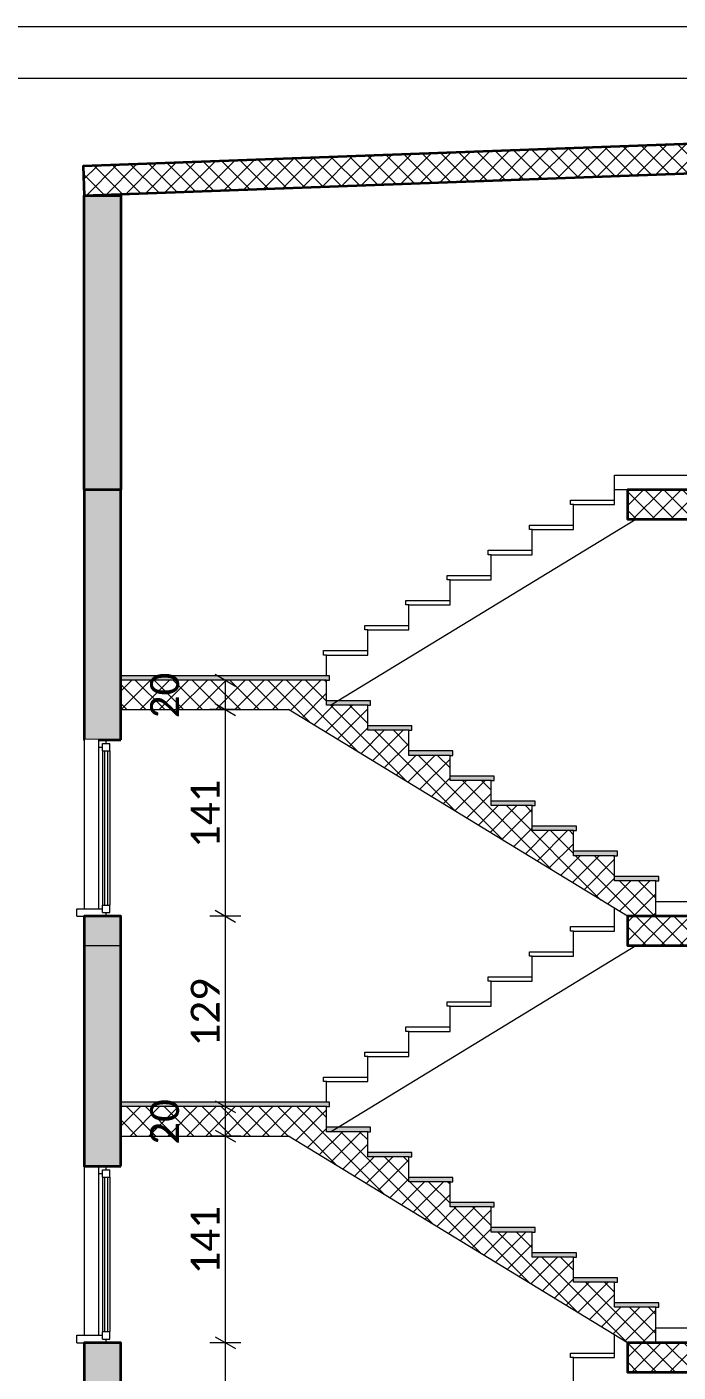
# Model space of a CAD drawing. Header units: millimetres. Extents: x -310 to 171125, y -3027 to 55843.
# Drawn here: x 119796 to 124227, y 46696 to 55843 of the extents above; entities that cross this region are included whole.
import ezdxf

# ---------------------------------------------------------------- set-up
doc = ezdxf.new("R2010")
doc.units = ezdxf.units.MM
doc.header["$MEASUREMENT"] = 0
doc.set_wipeout_variables(frame=1)
doc.linetypes.add('Wipeout_Contour', pattern=[1000, 0, -1000])
for name, color, linetype, lineweight in [('2D Drafting - General_Pen_No__1', 7, 'Continuous', 13), ('Structural - Bearing_Pen_No__1', 7, 'Continuous', 13), ('Structural - Bearing_Pen_No__101', 252, 'Continuous', 13), ('Structural - Bearing_Pen_No__7', 7, 'Continuous', 35)]:
    doc.layers.add(name, color=color, linetype=linetype, lineweight=lineweight)
doc.layers.add('Dimensioning - General', color=7, linetype='Continuous')
doc.layers.add('Structural - Bearing', color=7, linetype='Continuous')
for name, color, linetype, lineweight, true_color in [('Dimensioning - General_Pen_No__61', 7, 'Continuous', 20, 0x6a6a6a), ('Dimensioning - General_Pen_No__88', 7, 'Continuous', 20, 0xfd4435), ('Structural - Bearing_Pen_No__112', 7, 'Continuous', 13, 0xd5aaaa), ('Structural - Bearing_Pen_No__61', 7, 'Continuous', 20, 0x6a6a6a), ('Structural - Bearing_Pen_No__82', 7, 'Continuous', 20, 0xaaaaaa)]:
    doc.layers.add(name, color=color, linetype=linetype, lineweight=lineweight, true_color=true_color)
doc.layers.get('0').off()
doc.styles.add('GENERATED_STYLE_6', font='calibril.ttf')
doc.dimstyles.new('GENERATED_STYLE__1', dxfattribs={"dimtxt": 195.999997, "dimasz": 106.4, "dimexe": 0.18, "dimexo": 0.0625, "dimgap": 0.09, "dimtad": 1, "dimdec": 0, "dimlfac": 0.1, "dimzin": 0, "dimdsep": 46, "dimtxsty": 'GENERATED_STYLE_6', "dimblk": 'ARROWHEAD_2', "dimblk1": 'ARROWHEAD_2', "dimblk2": 'ARROWHEAD_2', "dimcen": 0.09, "dimse1": 1, "dimse2": 1, "dimclrd": 256, "dimclre": 256, "dimclrt": 256, "dimadec": 0, "dimazin": 0, "dimtfac": 1, "dimtdec": 4, "dimtmove": 0, "dimatfit": 3, "dimfxl": 1, "dimtolj": 1, "dimtzin": 0, "dimarcsym": 0})
pattern_1 = [(45, (0, 0), (-64.346715, 64.346715), []), (135, (0, 0), (64.346715, 64.346715), [])]

# ---------------------------------------------------------------- blocks, each defined once
blk = doc.blocks.new('*D50')
at = {"layer": 'Dimensioning - General_Pen_No__61', "color": 251, "linetype": 'Continuous', "lineweight": 20, "true_color": 0x6a6a6a, "transparency": 16777216}
for p, q in [((121076.5, 46935.9), (121216.5, 46855)), ((121251.5, 46895.5), (121041.5, 46895.5)), ((121146.5, 45600.8), (121146.5, 46895.5)), ((121251.5, 45600.8), (121041.5, 45600.8)), ((121076.5, 45641.2), (121216.5, 45560.4))]:
    blk.add_line(p, q, dxfattribs=at)
at = {"layer": 'Dimensioning - General_Pen_No__88', "color": 20, "lineweight": 20, "true_color": 0xfd4435, "transparency": 16777216, "insert": (121107.3, 46009.8), "char_height": 196, "attachment_point": 7, "rotation": 90, "style": 'GENERATED_STYLE_6'}
blk.add_mtext('\\A1;{\\pql;\\fCalibri Light|b0|i0|c0|p34;129}', dxfattribs=at)
blk = doc.blocks.new('ARROWHEAD_2')
at = {"color": 0, "linetype": 'Continuous', "lineweight": 0}
for p, q in [((0, 0), (-1, 0)), ((-0.378, -0.655), (0.378, 0.655))]:
    blk.add_line(p, q, dxfattribs=at)
blk = doc.blocks.new('*D51')
at = {"layer": 'Dimensioning - General_Pen_No__61', "color": 251, "linetype": 'Continuous', "lineweight": 20, "true_color": 0x6a6a6a, "transparency": 16777216}
for p, q in [((121251.5, 48300.8), (121041.5, 48300.8)), ((121076.5, 48341.2), (121216.5, 48260.4)), ((121146.5, 46895.5), (121146.5, 48300.8)), ((121076.5, 46935.9), (121216.5, 46855)), ((121251.5, 46895.5), (121041.5, 46895.5))]:
    blk.add_line(p, q, dxfattribs=at)
at = {"layer": 'Dimensioning - General_Pen_No__88', "color": 20, "lineweight": 20, "true_color": 0xfd4435, "transparency": 16777216, "char_height": 196, "attachment_point": 7, "rotation": 90, "style": 'GENERATED_STYLE_6'}
for s, insert in [('\\A1;{\\pql;\\fCalibri Light|b0|i0|c0|p34;20}', (120832.9, 48241.9)), ('\\A1;{\\pql;\\fCalibri Light|b0|i0|c0|p34;141}', (121107.3, 47359.8))]:
    blk.add_mtext(s, dxfattribs=dict(at, insert=insert))
blk = doc.blocks.new('*D52')
at = {"layer": 'Dimensioning - General_Pen_No__61', "color": 251, "linetype": 'Continuous', "lineweight": 20, "true_color": 0x6a6a6a, "transparency": 16777216}
for p, q in [((121251.5, 48500.8), (121041.5, 48500.8)), ((121076.5, 48541.2), (121216.5, 48460.4)), ((121146.5, 48300.8), (121146.5, 48500.8)), ((121251.5, 48300.8), (121041.5, 48300.8)), ((121076.5, 48341.2), (121216.5, 48260.4))]:
    blk.add_line(p, q, dxfattribs=at)
blk = doc.blocks.new('*D53')
at = {"layer": 'Dimensioning - General_Pen_No__61', "color": 251, "linetype": 'Continuous', "lineweight": 20, "true_color": 0x6a6a6a, "transparency": 16777216}
for p, q in [((121251.5, 49795.5), (121041.5, 49795.5)), ((121076.5, 49835.9), (121216.5, 49755)), ((121146.5, 48500.8), (121146.5, 49795.5)), ((121251.5, 48500.8), (121041.5, 48500.8)), ((121076.5, 48541.2), (121216.5, 48460.4))]:
    blk.add_line(p, q, dxfattribs=at)
at = {"layer": 'Dimensioning - General_Pen_No__88', "color": 20, "lineweight": 20, "true_color": 0xfd4435, "transparency": 16777216, "insert": (121107.3, 48909.8), "char_height": 196, "attachment_point": 7, "rotation": 90, "style": 'GENERATED_STYLE_6'}
blk.add_mtext('\\A1;{\\pql;\\fCalibri Light|b0|i0|c0|p34;129}', dxfattribs=at)
blk = doc.blocks.new('*D54')
at = {"layer": 'Dimensioning - General_Pen_No__61', "color": 251, "linetype": 'Continuous', "lineweight": 20, "true_color": 0x6a6a6a, "transparency": 16777216}
for p, q in [((121076.5, 51241.2), (121216.5, 51160.4)), ((121251.5, 51200.8), (121041.5, 51200.8)), ((121146.5, 49795.5), (121146.5, 51200.8)), ((121251.5, 49795.5), (121041.5, 49795.5)), ((121076.5, 49835.9), (121216.5, 49755))]:
    blk.add_line(p, q, dxfattribs=at)
at = {"layer": 'Dimensioning - General_Pen_No__88', "color": 20, "lineweight": 20, "true_color": 0xfd4435, "transparency": 16777216, "char_height": 196, "attachment_point": 7, "rotation": 90, "style": 'GENERATED_STYLE_6'}
for s, insert in [('\\A1;{\\pql;\\fCalibri Light|b0|i0|c0|p34;20}', (120832.9, 51141.9)), ('\\A1;{\\pql;\\fCalibri Light|b0|i0|c0|p34;141}', (121107.3, 50259.8))]:
    blk.add_mtext(s, dxfattribs=dict(at, insert=insert))
blk = doc.blocks.new('*D55')
at = {"layer": 'Dimensioning - General_Pen_No__61', "color": 251, "linetype": 'Continuous', "lineweight": 20, "true_color": 0x6a6a6a, "transparency": 16777216}
for p, q in [((121076.5, 51441.2), (121216.5, 51360.4)), ((121251.5, 51400.8), (121041.5, 51400.8)), ((121146.5, 51200.8), (121146.5, 51400.8)), ((121076.5, 51241.2), (121216.5, 51160.4)), ((121251.5, 51200.8), (121041.5, 51200.8))]:
    blk.add_line(p, q, dxfattribs=at)
blk = doc.blocks.new('*D103')
at = {"layer": 'Dimensioning - General_Pen_No__61', "color": 251, "linetype": 'Continuous', "lineweight": 20, "true_color": 0x6a6a6a, "transparency": 16777216}
for p, q in [((134757.9, 46695.6), (134547.9, 46695.6)), ((134582.9, 46736), (134722.9, 46655.2)), ((134652.9, 43995.6), (134652.9, 46695.6)), ((134582.9, 44036), (134722.9, 43955.2)), ((134757.9, 43995.6), (134547.9, 43995.6))]:
    blk.add_line(p, q, dxfattribs=at)
at = {"layer": 'Dimensioning - General_Pen_No__88', "color": 20, "lineweight": 20, "true_color": 0xfd4435, "transparency": 16777216, "char_height": 196, "attachment_point": 7, "rotation": 90, "style": 'GENERATED_STYLE_6'}
for s, insert in [('\\A1;{\\pql;\\fCalibri Light|b0|i0|c0|p34;20}', (134613.7, 46337.4)), ('\\A1;{\\pql;\\fCalibri Light|b0|i0|c0|p34;270}', (134613.7, 45107.3))]:
    blk.add_mtext(s, dxfattribs=dict(at, insert=insert))
blk = doc.blocks.new('*D104')
at = {"layer": 'Dimensioning - General_Pen_No__61', "color": 251, "linetype": 'Continuous', "lineweight": 20, "true_color": 0x6a6a6a, "transparency": 16777216}
for p, q in [((134582.9, 46936), (134722.9, 46855.2)), ((134757.9, 46895.6), (134547.9, 46895.6)), ((134652.9, 46695.6), (134652.9, 46895.6)), ((134757.9, 46695.6), (134547.9, 46695.6)), ((134582.9, 46736), (134722.9, 46655.2))]:
    blk.add_line(p, q, dxfattribs=at)
blk = doc.blocks.new('*D105')
at = {"layer": 'Dimensioning - General_Pen_No__61', "color": 251, "linetype": 'Continuous', "lineweight": 20, "true_color": 0x6a6a6a, "transparency": 16777216}
for p, q in [((134757.9, 49595.6), (134547.9, 49595.6)), ((134582.9, 49636), (134722.9, 49555.2)), ((134652.9, 46895.6), (134652.9, 49595.6)), ((134582.9, 46936), (134722.9, 46855.2)), ((134757.9, 46895.6), (134547.9, 46895.6))]:
    blk.add_line(p, q, dxfattribs=at)
at = {"layer": 'Dimensioning - General_Pen_No__88', "color": 20, "lineweight": 20, "true_color": 0xfd4435, "transparency": 16777216, "char_height": 196, "attachment_point": 7, "rotation": 90, "style": 'GENERATED_STYLE_6'}
for s, insert in [('\\A1;{\\pql;\\fCalibri Light|b0|i0|c0|p34;20}', (134613.7, 49237.4)), ('\\A1;{\\pql;\\fCalibri Light|b0|i0|c0|p34;270}', (134613.7, 48007.3))]:
    blk.add_mtext(s, dxfattribs=dict(at, insert=insert))
blk = doc.blocks.new('*D106')
at = {"layer": 'Dimensioning - General_Pen_No__61', "color": 251, "linetype": 'Continuous', "lineweight": 20, "true_color": 0x6a6a6a, "transparency": 16777216}
for p, q in [((134757.9, 49795.6), (134547.9, 49795.6)), ((134582.9, 49836), (134722.9, 49755.2)), ((134652.9, 49595.6), (134652.9, 49795.6)), ((134757.9, 49595.6), (134547.9, 49595.6)), ((134582.9, 49636), (134722.9, 49555.2))]:
    blk.add_line(p, q, dxfattribs=at)
blk = doc.blocks.new('*D107')
at = {"layer": 'Dimensioning - General_Pen_No__61', "color": 251, "linetype": 'Continuous', "lineweight": 20, "true_color": 0x6a6a6a, "transparency": 16777216}
for p, q in [((134757.9, 52695.6), (134547.9, 52695.6)), ((134582.9, 52736), (134722.9, 52655.2)), ((134652.9, 52495.6), (134652.9, 52695.6)), ((134582.9, 52536), (134722.9, 52455.2)), ((134757.9, 52495.6), (134547.9, 52495.6))]:
    blk.add_line(p, q, dxfattribs=at)
blk = doc.blocks.new('*D146')
at = {"layer": 'Dimensioning - General_Pen_No__61', "color": 251, "linetype": 'Continuous', "lineweight": 20, "true_color": 0x6a6a6a, "transparency": 16777216}
for p, q in [((135307.9, 46695.6), (135097.9, 46695.6)), ((135132.9, 46736), (135272.9, 46655.2)), ((135202.9, 43995.6), (135202.9, 46695.6)), ((135132.9, 44036), (135272.9, 43955.2)), ((135307.9, 43995.6), (135097.9, 43995.6))]:
    blk.add_line(p, q, dxfattribs=at)
at = {"layer": 'Dimensioning - General_Pen_No__88', "color": 20, "lineweight": 20, "true_color": 0xfd4435, "transparency": 16777216, "char_height": 196, "attachment_point": 7, "rotation": 90, "style": 'GENERATED_STYLE_6'}
for s, insert in [('\\A1;{\\pql;\\fCalibri Light|b0|i0|c0|p34;20}', (135163.7, 46337.4)), ('\\A1;{\\pql;\\fCalibri Light|b0|i0|c0|p34;270}', (135163.7, 45107.3))]:
    blk.add_mtext(s, dxfattribs=dict(at, insert=insert))
blk = doc.blocks.new('*D147')
at = {"layer": 'Dimensioning - General_Pen_No__61', "color": 251, "linetype": 'Continuous', "lineweight": 20, "true_color": 0x6a6a6a, "transparency": 16777216}
for p, q in [((135132.9, 46936), (135272.9, 46855.2)), ((135307.9, 46895.6), (135097.9, 46895.6)), ((135202.9, 46695.6), (135202.9, 46895.6)), ((135307.9, 46695.6), (135097.9, 46695.6)), ((135132.9, 46736), (135272.9, 46655.2))]:
    blk.add_line(p, q, dxfattribs=at)
blk = doc.blocks.new('*D148')
at = {"layer": 'Dimensioning - General_Pen_No__61', "color": 251, "linetype": 'Continuous', "lineweight": 20, "true_color": 0x6a6a6a, "transparency": 16777216}
for p, q in [((135307.9, 49595.6), (135097.9, 49595.6)), ((135132.9, 49636), (135272.9, 49555.2)), ((135202.9, 46895.6), (135202.9, 49595.6)), ((135132.9, 46936), (135272.9, 46855.2)), ((135307.9, 46895.6), (135097.9, 46895.6))]:
    blk.add_line(p, q, dxfattribs=at)
at = {"layer": 'Dimensioning - General_Pen_No__88', "color": 20, "lineweight": 20, "true_color": 0xfd4435, "transparency": 16777216, "char_height": 196, "attachment_point": 7, "rotation": 90, "style": 'GENERATED_STYLE_6'}
for s, insert in [('\\A1;{\\pql;\\fCalibri Light|b0|i0|c0|p34;20}', (135163.7, 49237.4)), ('\\A1;{\\pql;\\fCalibri Light|b0|i0|c0|p34;270}', (135163.7, 48007.3))]:
    blk.add_mtext(s, dxfattribs=dict(at, insert=insert))
blk = doc.blocks.new('*D149')
at = {"layer": 'Dimensioning - General_Pen_No__61', "color": 251, "linetype": 'Continuous', "lineweight": 20, "true_color": 0x6a6a6a, "transparency": 16777216}
for p, q in [((135307.9, 49795.6), (135097.9, 49795.6)), ((135132.9, 49836), (135272.9, 49755.2)), ((135202.9, 49595.6), (135202.9, 49795.6)), ((135307.9, 49595.6), (135097.9, 49595.6)), ((135132.9, 49636), (135272.9, 49555.2))]:
    blk.add_line(p, q, dxfattribs=at)
blk = doc.blocks.new('*D150')
at = {"layer": 'Dimensioning - General_Pen_No__61', "color": 251, "linetype": 'Continuous', "lineweight": 20, "true_color": 0x6a6a6a, "transparency": 16777216}
for p, q in [((135307.9, 52695.6), (135097.9, 52695.6)), ((135132.9, 52736), (135272.9, 52655.2)), ((135202.9, 52495.6), (135202.9, 52695.6)), ((135132.9, 52536), (135272.9, 52455.2)), ((135307.9, 52495.6), (135097.9, 52495.6))]:
    blk.add_line(p, q, dxfattribs=at)
blk = doc.blocks.new('*D165')
at = {"layer": 'Dimensioning - General_Pen_No__61', "color": 251, "linetype": 'Continuous', "lineweight": 20, "true_color": 0x6a6a6a, "transparency": 16777216}
for p, q in [((135682.9, 46936), (135822.9, 46855.2)), ((135857.9, 46895.6), (135647.9, 46895.6)), ((135752.9, 43995.6), (135752.9, 46895.6)), ((135682.9, 44036), (135822.9, 43955.2)), ((135857.9, 43995.6), (135647.9, 43995.6))]:
    blk.add_line(p, q, dxfattribs=at)
at = {"layer": 'Dimensioning - General_Pen_No__88', "color": 20, "lineweight": 20, "true_color": 0xfd4435, "transparency": 16777216, "insert": (135713.7, 45207.3), "char_height": 196, "attachment_point": 7, "rotation": 90, "style": 'GENERATED_STYLE_6'}
blk.add_mtext('\\A1;{\\pql;\\fCalibri Light|b0|i0|c0|p34;290}', dxfattribs=at)
blk = doc.blocks.new('*D166')
at = {"layer": 'Dimensioning - General_Pen_No__61', "color": 251, "linetype": 'Continuous', "lineweight": 20, "true_color": 0x6a6a6a, "transparency": 16777216}
for p, q in [((135857.9, 49795.6), (135647.9, 49795.6)), ((135682.9, 49836), (135822.9, 49755.2)), ((135752.9, 46895.6), (135752.9, 49795.6)), ((135682.9, 46936), (135822.9, 46855.2)), ((135857.9, 46895.6), (135647.9, 46895.6))]:
    blk.add_line(p, q, dxfattribs=at)
at = {"layer": 'Dimensioning - General_Pen_No__88', "color": 20, "lineweight": 20, "true_color": 0xfd4435, "transparency": 16777216, "insert": (135713.7, 48107.3), "char_height": 196, "attachment_point": 7, "rotation": 90, "style": 'GENERATED_STYLE_6'}
blk.add_mtext('\\A1;{\\pql;\\fCalibri Light|b0|i0|c0|p34;290}', dxfattribs=at)

msp = doc.modelspace()

# ---------------------------------------------------------------- hatches: boundary and pattern name
at = {"layer": 'Structural - Bearing_Pen_No__1', "linetype": 'Continuous', "lineweight": 13}
h = msp.add_hatch(dxfattribs=at)
h.set_pattern_fill('CONCRETE_BLOCK', style=0, pattern_type=2)
h.set_pattern_definition(pattern_1)
h.paths.add_polyline_path([(126985.2, 55145.5), (120177.9, 54895.5), (120185.2, 54695.6), (126985.2, 54944.9)])
h = msp.add_hatch(dxfattribs=at)
h.set_pattern_fill('CONCRETE_BLOCK', style=0, pattern_type=2)
h.set_pattern_definition(pattern_1)
h.paths.add_polyline_path([(137985.2, 52495.6), (137985.2, 52695.6), (123882.8, 52695.6), (123882.8, 52495.6)])
h = msp.add_hatch(dxfattribs=at)
h.set_pattern_fill('CONCRETE_BLOCK', style=0, pattern_type=2)
h.set_pattern_definition(pattern_1)
h.paths.add_polyline_path([(124075.2, 49795.5), (124075.2, 50036.2), (123795.2, 50036.2), (123795.2, 50206.8), (123515.2, 50206.8), (123515.2, 50377.3), (123235.2, 50377.3), (123235.2, 50547.9), (122955.2, 50547.9), (122955.2, 50718.5), (122675.2, 50718.5), (122675.2, 50889.1), (122395.2, 50889.1), (122395.2, 51059.7), (122115.2, 51059.7), (122115.2, 51230.2), (121835.2, 51230.2), (121835.2, 51400.8), (120435.2, 51400.8), (120435.2, 51200.8), (121576, 51200.8), (123882.8, 49795.5)])
h = msp.add_hatch(dxfattribs=at)
h.set_pattern_fill('CONCRETE_BLOCK', style=0, pattern_type=2)
h.set_pattern_definition(pattern_1)
h.paths.add_polyline_path([(139085.2, 49595.6), (139085.2, 49795.6), (123882.8, 49795.6), (123882.8, 49595.6)])
h = msp.add_hatch(dxfattribs=at)
h.set_pattern_fill('CONCRETE_BLOCK', style=0, pattern_type=2)
h.set_pattern_definition(pattern_1)
h.paths.add_polyline_path([(124075.2, 46895.5), (124075.2, 47136.2), (123795.2, 47136.2), (123795.2, 47306.8), (123515.2, 47306.8), (123515.2, 47477.3), (123235.2, 47477.3), (123235.2, 47647.9), (122955.2, 47647.9), (122955.2, 47818.5), (122675.2, 47818.5), (122675.2, 47989.1), (122395.2, 47989.1), (122395.2, 48159.7), (122115.2, 48159.7), (122115.2, 48330.2), (121835.2, 48330.2), (121835.2, 48500.8), (120435.2, 48500.8), (120435.2, 48300.8), (121576, 48300.8), (123882.8, 46895.5)])
h = msp.add_hatch(dxfattribs=at)
h.set_pattern_fill('CONCRETE_BLOCK', style=0, pattern_type=2)
h.set_pattern_definition(pattern_1)
h.paths.add_polyline_path([(139085.2, 46695.6), (139085.2, 46895.6), (123882.8, 46895.6), (123882.8, 46695.6)])
at = {"layer": 'Structural - Bearing_Pen_No__101', "linetype": 'Continuous', "lineweight": 13}
for points in [[(120185.2, 52695.6), (120185.2, 54695.6), (120435.2, 54695.6), (120435.2, 52695.6)], [(120435.2, 50995.6), (120435.2, 52695.6), (120185.2, 52695.6), (120185.2, 50995.6)], [(121855.2, 51430.8), (120435.2, 51430.8), (120435.2, 51400.8), (121835.2, 51400.8), (121855.2, 51400.8)], [(122135.2, 51260.2), (121835.2, 51260.2), (121835.2, 51230.2), (122115.2, 51230.2), (122135.2, 51230.2)], [(122415.2, 51089.7), (122115.2, 51089.7), (122115.2, 51059.7), (122395.2, 51059.7), (122415.2, 51059.7)], [(122695.2, 50919.1), (122395.2, 50919.1), (122395.2, 50889.1), (122675.2, 50889.1), (122695.2, 50889.1)], [(122975.2, 50748.5), (122675.2, 50748.5), (122675.2, 50718.5), (122955.2, 50718.5), (122975.2, 50718.5)], [(123255.2, 50577.9), (122955.2, 50577.9), (122955.2, 50547.9), (123235.2, 50547.9), (123255.2, 50547.9)], [(123535.2, 50407.3), (123235.2, 50407.3), (123235.2, 50377.3), (123515.2, 50377.3), (123535.2, 50377.3)], [(123815.2, 50236.8), (123515.2, 50236.8), (123515.2, 50206.8), (123795.2, 50206.8), (123815.2, 50206.8)], [(124095.2, 50066.2), (123795.2, 50066.2), (123795.2, 50036.2), (124075.2, 50036.2), (124095.2, 50036.2)], [(121855.2, 48530.8), (120435.2, 48530.8), (120435.2, 48500.8), (121835.2, 48500.8), (121855.2, 48500.8)], [(122135.2, 48360.2), (121835.2, 48360.2), (121835.2, 48330.2), (122115.2, 48330.2), (122135.2, 48330.2)], [(122415.2, 48189.7), (122115.2, 48189.7), (122115.2, 48159.7), (122395.2, 48159.7), (122415.2, 48159.7)], [(122695.2, 48019.1), (122395.2, 48019.1), (122395.2, 47989.1), (122675.2, 47989.1), (122695.2, 47989.1)], [(122975.2, 47848.5), (122675.2, 47848.5), (122675.2, 47818.5), (122955.2, 47818.5), (122975.2, 47818.5)], [(123255.2, 47677.9), (122955.2, 47677.9), (122955.2, 47647.9), (123235.2, 47647.9), (123255.2, 47647.9)], [(123535.2, 47507.3), (123235.2, 47507.3), (123235.2, 47477.3), (123515.2, 47477.3), (123535.2, 47477.3)], [(123815.2, 47336.8), (123515.2, 47336.8), (123515.2, 47306.8), (123795.2, 47306.8), (123815.2, 47306.8)], [(124095.2, 47166.2), (123795.2, 47166.2), (123795.2, 47136.2), (124075.2, 47136.2), (124095.2, 47136.2)], [(120435.2, 45195.6), (120435.2, 46895.6), (120185.2, 46895.6), (120185.2, 45195.6)]]:
    msp.add_hatch(color=252, dxfattribs=at).paths.add_polyline_path(points)
at = {"layer": 'Structural - Bearing_Pen_No__112', "linetype": 'Continuous', "lineweight": 13, "true_color": 0xd5aaaa}
for points in [[(120435.2, 50995.6), (120435.2, 52695.6), (120185.2, 52695.6), (120185.2, 50995.6)], [(120185.2, 49595.6), (120435.2, 49595.6), (120435.2, 49795.6), (120185.2, 49795.6)]]:
    msp.add_hatch(color=9, dxfattribs=at).paths.add_polyline_path(points)

# ---------------------------------------------------------------- linework, layer by layer
at = {"layer": 'Structural - Bearing_Pen_No__1', "color": 7, "linetype": 'Continuous', "lineweight": 13}
for p, q in [((120135.2, 49795.6), (120135.2, 49845.6)), ((120135.2, 49795.6), (120285.2, 49795.6)), ((120285.2, 49795.6), (120335.2, 49795.6)), ((120185.2, 49595.6), (120435.2, 49595.6)), ((120435.2, 48430.9), (120435.2, 49595.6)), ((120435.2, 48095.6), (120435.2, 48230.9)), ((120135.2, 46895.6), (120135.2, 46945.6)), ((120135.2, 46895.6), (120285.2, 46895.6)), ((120185.2, 46895.6), (120435.2, 46895.6)), ((120185.2, 45195.6), (120185.2, 46895.6)), ((120285.2, 46895.6), (120335.2, 46895.6)), ((120435.2, 45530.9), (120435.2, 46895.6))]:
    msp.add_line(p, q, dxfattribs=at)
for points in [[(121835.2, 51400.8), (121855.2, 51400.8), (121855.2, 51430.8), (120435.2, 51430.8)], [(124075.2, 49795.5), (124075.2, 50036.2), (123795.2, 50036.2), (123795.2, 50206.8), (123515.2, 50206.8), (123515.2, 50377.3), (123235.2, 50377.3), (123235.2, 50547.9), (122955.2, 50547.9), (122955.2, 50718.5), (122675.2, 50718.5), (122675.2, 50889.1), (122395.2, 50889.1), (122395.2, 51059.7), (122115.2, 51059.7), (122115.2, 51230.2), (121835.2, 51230.2), (121835.2, 51400.8), (120435.2, 51400.8), (120435.2, 51200.8)], [(122115.2, 51230.2), (122135.2, 51230.2), (122135.2, 51260.2), (121835.2, 51260.2)], [(120435.2, 51200.8), (121576, 51200.8)], [(123882.8, 49795.5), (121576, 51200.8)], [(122395.2, 51059.7), (122415.2, 51059.7), (122415.2, 51089.7), (122115.2, 51089.7)], [(122675.2, 50889.1), (122695.2, 50889.1), (122695.2, 50919.1), (122395.2, 50919.1)], [(122955.2, 50718.5), (122975.2, 50718.5), (122975.2, 50748.5), (122675.2, 50748.5)], [(123235.2, 50547.9), (123255.2, 50547.9), (123255.2, 50577.9), (122955.2, 50577.9)], [(123515.2, 50377.3), (123535.2, 50377.3), (123535.2, 50407.3), (123235.2, 50407.3)], [(123795.2, 50206.8), (123815.2, 50206.8), (123815.2, 50236.8), (123515.2, 50236.8)], [(124075.2, 50036.2), (124095.2, 50036.2), (124095.2, 50066.2), (123795.2, 50066.2)], [(121835.2, 48500.8), (121855.2, 48500.8), (121855.2, 48530.8), (120435.2, 48530.8)], [(124075.2, 46895.5), (124075.2, 47136.2), (123795.2, 47136.2), (123795.2, 47306.8), (123515.2, 47306.8), (123515.2, 47477.3), (123235.2, 47477.3), (123235.2, 47647.9), (122955.2, 47647.9), (122955.2, 47818.5), (122675.2, 47818.5), (122675.2, 47989.1), (122395.2, 47989.1), (122395.2, 48159.7), (122115.2, 48159.7), (122115.2, 48330.2), (121835.2, 48330.2), (121835.2, 48500.8), (120435.2, 48500.8), (120435.2, 48300.8)], [(120435.2, 48300.8), (121576, 48300.8)], [(123882.8, 46895.5), (121576, 48300.8)], [(122115.2, 48330.2), (122135.2, 48330.2), (122135.2, 48360.2), (121835.2, 48360.2)], [(122395.2, 48159.7), (122415.2, 48159.7), (122415.2, 48189.7), (122115.2, 48189.7)], [(122675.2, 47989.1), (122695.2, 47989.1), (122695.2, 48019.1), (122395.2, 48019.1)], [(122955.2, 47818.5), (122975.2, 47818.5), (122975.2, 47848.5), (122675.2, 47848.5)], [(123235.2, 47647.9), (123255.2, 47647.9), (123255.2, 47677.9), (122955.2, 47677.9)], [(123515.2, 47477.3), (123535.2, 47477.3), (123535.2, 47507.3), (123235.2, 47507.3)], [(123795.2, 47306.8), (123815.2, 47306.8), (123815.2, 47336.8), (123515.2, 47336.8)], [(124075.2, 47136.2), (124095.2, 47136.2), (124095.2, 47166.2), (123795.2, 47166.2)]]:
    msp.add_lwpolyline(points, dxfattribs=at)
at = {"layer": 'Structural - Bearing_Pen_No__61', "color": 251, "linetype": 'Continuous', "lineweight": 20, "true_color": 0x6a6a6a}
for points in [[(123795.2, 52695.6), (123795.2, 52795.6), (126735.2, 52795.6)], [(121835.2, 51430.8), (121835.2, 51571.4), (122115.2, 51571.4), (122115.2, 51742), (122395.2, 51742), (122395.2, 51912.6), (122675.2, 51912.6), (122675.2, 52083.1), (122955.2, 52083.1), (122955.2, 52253.7), (123235.2, 52253.7), (123235.2, 52424.3), (123515.2, 52424.3), (123515.2, 52594.9), (123795.2, 52594.9), (123795.2, 52748.8)], [(123882.8, 52695.6), (123795.2, 52695.6)], [(123515.2, 52594.9), (123495.2, 52594.9), (123495.2, 52624.9), (123795.2, 52624.9)], [(121862.7, 51230.2), (123939.5, 52495.5)], [(123235.2, 52424.3), (123215.2, 52424.3), (123215.2, 52454.3), (123515.2, 52454.3)], [(124075.2, 52495.6), (123939.5, 52495.6)], [(122955.2, 52253.7), (122935.2, 52253.7), (122935.2, 52283.7), (123235.2, 52283.7)], [(122675.2, 52083.1), (122655.2, 52083.1), (122655.2, 52113.1), (122955.2, 52113.1)], [(122395.2, 51912.6), (122375.2, 51912.6), (122375.2, 51942.6), (122675.2, 51942.6)], [(122115.2, 51742), (122095.2, 51742), (122095.2, 51772), (122395.2, 51772)], [(121835.2, 51571.4), (121815.2, 51571.4), (121815.2, 51601.4), (122115.2, 51601.4)], [(124075.2, 49895.6), (128485.2, 49895.6)], [(121835.2, 48530.8), (121835.2, 48671.4), (122115.2, 48671.4), (122115.2, 48842), (122395.2, 48842), (122395.2, 49012.6), (122675.2, 49012.6), (122675.2, 49183.1), (122955.2, 49183.1), (122955.2, 49353.7), (123235.2, 49353.7), (123235.2, 49524.3), (123515.2, 49524.3), (123515.2, 49694.9), (123795.2, 49694.9), (123795.2, 49848.8)], [(123515.2, 49694.9), (123495.2, 49694.9), (123495.2, 49724.9), (123795.2, 49724.9)], [(121862.7, 48330.2), (123939.5, 49595.5)], [(123235.2, 49524.3), (123215.2, 49524.3), (123215.2, 49554.3), (123515.2, 49554.3)], [(122955.2, 49353.7), (122935.2, 49353.7), (122935.2, 49383.7), (123235.2, 49383.7)], [(122675.2, 49183.1), (122655.2, 49183.1), (122655.2, 49213.1), (122955.2, 49213.1)], [(122395.2, 49012.6), (122375.2, 49012.6), (122375.2, 49042.6), (122675.2, 49042.6)], [(122115.2, 48842), (122095.2, 48842), (122095.2, 48872), (122395.2, 48872)], [(121835.2, 48671.4), (121815.2, 48671.4), (121815.2, 48701.4), (122115.2, 48701.4)], [(121835.2, 45630.8), (121835.2, 45771.4), (122115.2, 45771.4), (122115.2, 45942), (122395.2, 45942), (122395.2, 46112.6), (122675.2, 46112.6), (122675.2, 46283.1), (122955.2, 46283.1), (122955.2, 46453.7), (123235.2, 46453.7), (123235.2, 46624.3), (123515.2, 46624.3), (123515.2, 46794.9), (123795.2, 46794.9), (123795.2, 46948.8)], [(124075.2, 46995.6), (128485.2, 46995.6)], [(123515.2, 46794.9), (123495.2, 46794.9), (123495.2, 46824.9), (123795.2, 46824.9)]]:
    msp.add_lwpolyline(points, dxfattribs=at)
at = {"layer": 'Structural - Bearing_Pen_No__7', "color": 7, "linetype": 'Continuous', "lineweight": 35, "flags": 128}
for points in [[(126985.2, 55145.5), (120177.9, 54895.5), (120185.2, 54695.6), (126985.2, 54944.9)], [(120185.2, 52695.6), (120185.2, 54695.6), (120435.2, 54695.6), (120435.2, 52695.6)], [(120435.2, 50995.6), (120435.2, 52695.6), (120185.2, 52695.6), (120185.2, 50995.6)], [(137985.2, 52495.6), (137985.2, 52695.6), (123882.8, 52695.6), (123882.8, 52495.6)], [(139085.2, 49595.6), (139085.2, 49795.6), (123882.8, 49795.6), (123882.8, 49595.6)], [(120435.2, 45195.6), (120435.2, 46895.6), (120185.2, 46895.6), (120185.2, 45195.6)], [(139085.2, 46695.6), (139085.2, 46895.6), (123882.8, 46895.6), (123882.8, 46695.6)]]:
    msp.add_lwpolyline(points, close=True, dxfattribs=at)

# ---------------------------------------------------------------- dimensions: what is measured, and where the dimension line sits
at = {"layer": 'Dimensioning - General', "color": 251, "linetype": 'Continuous', "lineweight": 20, "true_color": 0x6a6a6a}
for base, p1, p2, picture, middle in [((135202.9, 52695.6), (106916.8, 52495.6), (106969.5, 52695.6), '*D150', (135065.7, 52286.8)), ((134652.9, 52695.6), (107329.5, 52495.6), (107329.5, 52695.6), '*D107', (134515.7, 52286.8)), ((121146.5, 51200.8), (123882.8, 49795.5), (121405.1, 51200.8), '*D54', (121009.3, 50483.9)), ((121146.5, 51400.8), (121405.1, 51200.8), (121305.2, 51400.8), '*D55', (120734.9, 51291.4)), ((121146.5, 49795.5), (121051.7, 48500.8), (123882.8, 49795.5), '*D53', (121009.3, 49133.9)), ((121146.5, 48300.8), (123882.8, 46895.5), (121041.1, 48300.8), '*D51', (121009.3, 47583.9)), ((121146.5, 48500.8), (121041.1, 48300.8), (121051.7, 48500.8), '*D52', (120734.9, 48391.4)), ((121146.5, 46895.5), (121149, 45600.8), (123882.8, 46895.5), '*D50', (121009.3, 46233.9)), ((135202.9, 46695.6), (106886.5, 43995.6), (106969.5, 46695.6), '*D146', (135065.7, 45331.4)), ((134652.9, 46695.6), (107297.7, 43995.6), (107070.8, 46695.6), '*D103', (134515.7, 45331.4))]:
    dim = msp.add_linear_dim(base=base, p1=p1, p2=p2, angle=90, dimstyle='GENERATED_STYLE__1', dxfattribs=at)
    dim.commit()
    dim.dimension.update_dxf_attribs({"geometry": picture, "text_midpoint": middle, "dimtype": 160, "text_rotation": 90})

# ---------------------------------------------------------------- wipeouts: each hides what was drawn before it
at = {"color": 254, "linetype": 'Wipeout_Contour', "lineweight": 0, "ltscale": 517146.000892}
msp.add_wipeout([(120185.2, 48095.6), (120185.2, 46945.6), (120285.2, 46945.6), (120285.2, 48095.6)], dxfattribs=at).dxf.layer = 'Structural - Bearing'

# ---------------------------------------------------------------- next in the draw order: hatches: boundary and pattern name
at = {"layer": 'Structural - Bearing_Pen_No__101', "linetype": 'Continuous', "lineweight": 13}
msp.add_hatch(color=252, dxfattribs=at).paths.add_polyline_path([(120435.2, 48095.6), (120435.2, 49795.6), (120185.2, 49795.6), (120185.2, 48095.6)])

# ---------------------------------------------------------------- next in the draw order: linework, layer by layer
at = {"layer": 'Structural - Bearing_Pen_No__1', "color": 7, "linetype": 'Continuous', "lineweight": 13}
for p, q in [((120185.2, 48095.6), (120185.2, 49595.6)), ((120185.2, 48095.6), (120435.2, 48095.6)), ((120285.2, 48095.6), (120335.2, 48095.6))]:
    msp.add_line(p, q, dxfattribs=at)
at = {"layer": 'Structural - Bearing_Pen_No__7', "color": 7, "linetype": 'Continuous', "lineweight": 35, "flags": 128}
msp.add_lwpolyline([(120435.2, 48095.6), (120435.2, 49795.6), (120185.2, 49795.6), (120185.2, 48095.6)], close=True, dxfattribs=at)
at = {"layer": 'Structural - Bearing_Pen_No__82', "color": 253, "linetype": 'Continuous', "lineweight": 20, "true_color": 0xaaaaaa}
msp.add_line((120185.2, 48095.6), (120185.2, 46945.6), dxfattribs=at)

# ---------------------------------------------------------------- next in the draw order: wipeouts: each hides what was drawn before it
at = {"color": 254, "linetype": 'Wipeout_Contour', "lineweight": 0, "ltscale": 521521.219417}
msp.add_wipeout([(120185.2, 50995.6), (120185.2, 49845.6), (120285.2, 49845.6), (120285.2, 50995.6)], dxfattribs=at).dxf.layer = 'Structural - Bearing'
at = {"color": 254, "linetype": 'Wipeout_Contour', "lineweight": 0, "ltscale": 517341.396039}
msp.add_wipeout([(120310.2, 48045.6), (120285.2, 48045.6), (120285.2, 46945.6), (120310.2, 46945.6)], dxfattribs=at).dxf.layer = 'Structural - Bearing'

# ---------------------------------------------------------------- next in the draw order: linework, layer by layer
at = {"layer": 'Structural - Bearing_Pen_No__1', "color": 7, "linetype": 'Continuous', "lineweight": 13}
for p, q in [((120285.2, 50995.6), (120335.2, 50995.6)), ((120310.2, 48070.6), (120360.2, 48070.6)), ((120310.2, 48070.6), (120335.2, 48070.6)), ((120335.2, 48070.6), (120335.2, 48095.6)), ((120310.2, 46920.6), (120360.2, 46920.6)), ((120310.2, 46920.6), (120335.2, 46920.6)), ((120335.2, 46895.6), (120335.2, 46920.6))]:
    msp.add_line(p, q, dxfattribs=at)
at = {"layer": 'Structural - Bearing_Pen_No__82', "color": 253, "linetype": 'Continuous', "lineweight": 20, "true_color": 0xaaaaaa}
msp.add_line((120185.2, 50995.6), (120185.2, 49845.6), dxfattribs=at)

# ---------------------------------------------------------------- next in the draw order: wipeouts: each hides what was drawn before it
at = {"color": 254, "linetype": 'Wipeout_Contour', "lineweight": 0, "ltscale": 521712.758292}
msp.add_wipeout([(120310.2, 50945.6), (120285.2, 50945.6), (120285.2, 49845.6), (120310.2, 49845.6)], dxfattribs=at).dxf.layer = 'Structural - Bearing'
at = {"color": 254, "linetype": 'Wipeout_Contour', "lineweight": 0, "ltscale": 517480.559242}
msp.add_wipeout([(120310.2, 48020.6), (120310.2, 46970.6), (120360.2, 46970.6), (120360.2, 48020.6)], dxfattribs=at).dxf.layer = 'Structural - Bearing'

# ---------------------------------------------------------------- next in the draw order: linework, layer by layer
at = {"layer": 'Structural - Bearing_Pen_No__1', "color": 7, "linetype": 'Continuous', "lineweight": 13}
for p, q in [((120310.2, 50970.6), (120360.2, 50970.6)), ((120310.2, 50970.6), (120335.2, 50970.6)), ((120335.2, 50970.6), (120335.2, 50995.6)), ((120310.2, 49820.6), (120360.2, 49820.6)), ((120310.2, 49820.6), (120335.2, 49820.6)), ((120335.2, 49795.6), (120335.2, 49820.6)), ((120285.2, 48045.6), (120285.2, 48095.6)), ((120285.2, 48045.6), (120310.2, 48045.6)), ((120310.2, 48020.6), (120310.2, 48070.6)), ((120310.2, 48045.6), (120310.2, 48070.6)), ((120360.2, 48020.6), (120360.2, 48070.6)), ((120310.2, 48020.6), (120360.2, 48020.6)), ((120325.2, 46970.6), (120325.2, 48020.6)), ((120345.2, 48020.6), (120345.2, 46970.6)), ((120135.2, 46945.6), (120285.2, 46945.6)), ((120285.2, 46945.6), (120310.2, 46945.6)), ((120310.2, 46920.6), (120310.2, 46970.6)), ((120310.2, 46970.6), (120360.2, 46970.6)), ((120310.2, 46920.6), (120310.2, 46945.6)), ((120360.2, 46920.6), (120360.2, 46970.6))]:
    msp.add_line(p, q, dxfattribs=at)
at = {"layer": 'Structural - Bearing_Pen_No__82', "color": 253, "linetype": 'Continuous', "lineweight": 20, "true_color": 0xaaaaaa}
for p, q in [((120285.2, 46945.6), (120285.2, 48045.6)), ((120310.2, 48020.6), (120310.2, 46970.6)), ((120360.2, 48020.6), (120360.2, 46970.6))]:
    msp.add_line(p, q, dxfattribs=at)

# ---------------------------------------------------------------- next in the draw order: dimensions: what is measured, and where the dimension line sits
at = {"layer": 'Dimensioning - General', "color": 251, "linetype": 'Continuous', "lineweight": 20, "true_color": 0x6a6a6a}
for base, p1, p2, picture, middle in [((135202.9, 49595.6), (106951.9, 46895.6), (106855.3, 49595.6), '*D148', (135065.7, 48231.4)), ((134652.9, 49595.6), (107051.4, 46895.6), (107245.8, 49595.6), '*D105', (134515.7, 48231.4)), ((135202.9, 46895.6), (106969.5, 46695.6), (106951.9, 46895.6), '*D147', (135065.7, 46486.8)), ((134652.9, 46895.6), (107070.8, 46695.6), (107051.4, 46895.6), '*D104', (134515.7, 46486.8)), ((135752.9, 46895.6), (109259, 43995.6), (109382, 46895.6), '*D165', (135615.7, 45431.4))]:
    dim = msp.add_linear_dim(base=base, p1=p1, p2=p2, angle=90, dimstyle='GENERATED_STYLE__1', dxfattribs=at)
    dim.commit()
    dim.dimension.update_dxf_attribs({"geometry": picture, "text_midpoint": middle, "dimtype": 160, "text_rotation": 90})

# ---------------------------------------------------------------- next in the draw order: wipeouts: each hides what was drawn before it
at = {"color": 254, "linetype": 'Wipeout_Contour', "lineweight": 0, "ltscale": 521850.761856}
msp.add_wipeout([(120310.2, 50920.6), (120310.2, 49870.6), (120360.2, 49870.6), (120360.2, 50920.6)], dxfattribs=at).dxf.layer = 'Structural - Bearing'

# ---------------------------------------------------------------- next in the draw order: linework, layer by layer
at = {"layer": '2D Drafting - General_Pen_No__1', "color": 7, "linetype": 'Continuous', "lineweight": 13, "flags": 128}
for points in [[(87895.2, -3027.2), (171125.2, -3027.2), (171125.2, 55842.8), (87895.2, 55842.8)], [(170775.2, 55492.8), (89295.2, 55492.8), (89295.2, -2677.2), (170775.2, -2677.2)]]:
    msp.add_lwpolyline(points, close=True, dxfattribs=at)
at = {"layer": 'Structural - Bearing_Pen_No__1', "color": 7, "linetype": 'Continuous', "lineweight": 13}
for p, q in [((120285.2, 50945.6), (120285.2, 50995.6)), ((120310.2, 50920.6), (120310.2, 50970.6)), ((120310.2, 50945.6), (120310.2, 50970.6)), ((120360.2, 50920.6), (120360.2, 50970.6)), ((120285.2, 50945.6), (120310.2, 50945.6)), ((120310.2, 50920.6), (120360.2, 50920.6)), ((120325.2, 49870.6), (120325.2, 50920.6)), ((120345.2, 50920.6), (120345.2, 49870.6)), ((120310.2, 49820.6), (120310.2, 49870.6)), ((120310.2, 49870.6), (120360.2, 49870.6)), ((120360.2, 49820.6), (120360.2, 49870.6)), ((120135.2, 49845.6), (120285.2, 49845.6)), ((120285.2, 49845.6), (120310.2, 49845.6)), ((120310.2, 49820.6), (120310.2, 49845.6))]:
    msp.add_line(p, q, dxfattribs=at)
at = {"layer": 'Structural - Bearing_Pen_No__82', "color": 253, "linetype": 'Continuous', "lineweight": 20, "true_color": 0xaaaaaa}
for p, q in [((120285.2, 49845.6), (120285.2, 50945.6)), ((120310.2, 50920.6), (120310.2, 49870.6)), ((120360.2, 50920.6), (120360.2, 49870.6))]:
    msp.add_line(p, q, dxfattribs=at)

# ---------------------------------------------------------------- next in the draw order: dimensions: what is measured, and where the dimension line sits
at = {"layer": 'Dimensioning - General', "color": 251, "linetype": 'Continuous', "lineweight": 20, "true_color": 0x6a6a6a}
for base, p1, p2, picture, middle in [((135202.9, 49795.6), (106855.3, 49595.6), (106855.3, 49795.6), '*D149', (135065.7, 49386.8)), ((134652.9, 49795.6), (107245.8, 49595.6), (107264.4, 49795.6), '*D106', (134515.7, 49386.8)), ((135752.9, 49795.6), (109382, 46895.6), (109267.8, 49795.6), '*D166', (135615.7, 48331.4))]:
    dim = msp.add_linear_dim(base=base, p1=p1, p2=p2, angle=90, dimstyle='GENERATED_STYLE__1', dxfattribs=at)
    dim.commit()
    dim.dimension.update_dxf_attribs({"geometry": picture, "text_midpoint": middle, "dimtype": 160, "text_rotation": 90})

doc.saveas('drawing.dxf')
